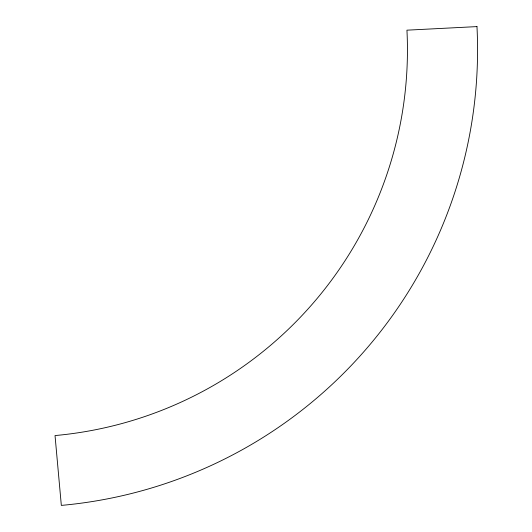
<?xml version="1.0" encoding="UTF-8"?>
<svg xmlns="http://www.w3.org/2000/svg" width="532" height="532" viewBox="0 0 532 532"><rect width="100%" height="100%" fill="white"/><g stroke="black" fill="none" stroke-linecap="round" stroke-linejoin="round"><path stroke-width="0.8" d="M476.971 26.6L406.94 30.171A387.223 387.223 0 0 1 55.029 435.562L61.333 505.4A457.34 457.34 0 0 0 476.971 26.6"/></g></svg>
